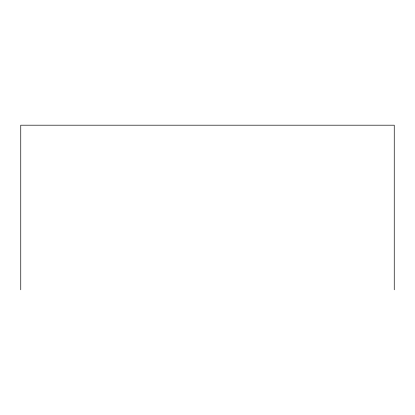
<?xml version="1.0" encoding="UTF-8"?>
<svg xmlns="http://www.w3.org/2000/svg" width="415" height="415" viewBox="0 0 415 415"><rect width="100%" height="100%" fill="white"/><g stroke="black" fill="none" stroke-linecap="round" stroke-linejoin="round"><path stroke-width="0.62" d="M394.25 289.805L394.25 125.195L20.75 125.195L20.75 289.805"/></g></svg>
